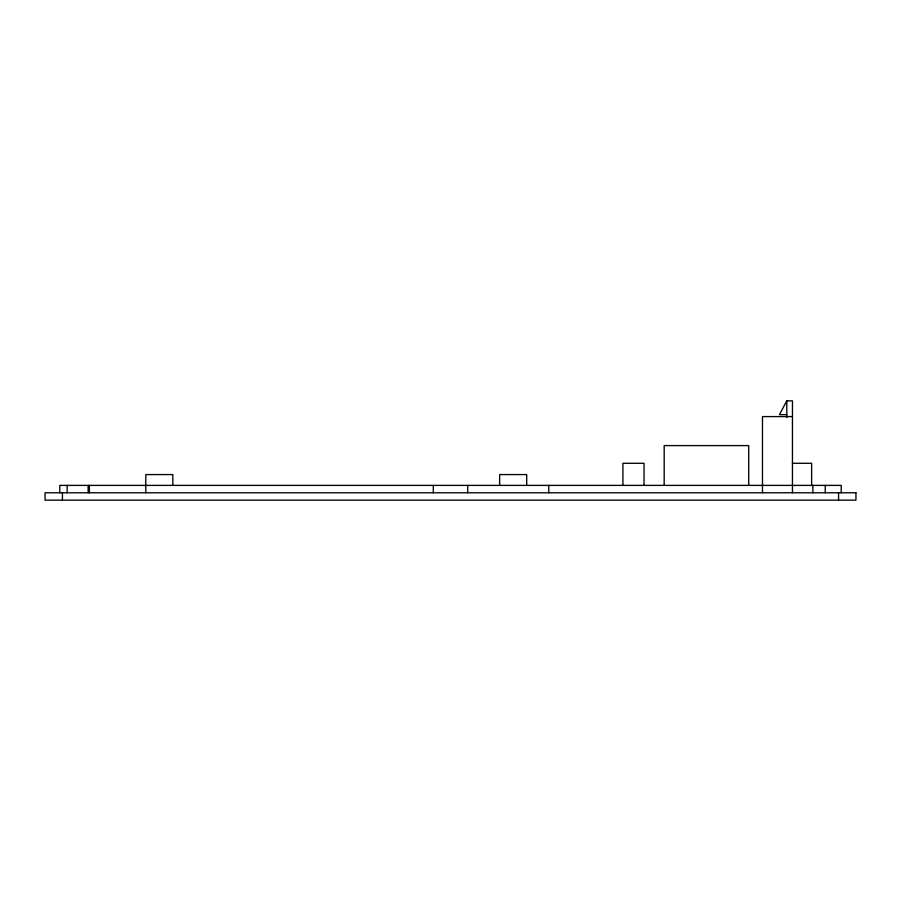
<?xml version="1.0" encoding="UTF-8"?>
<svg xmlns="http://www.w3.org/2000/svg" width="901" height="901" viewBox="0 0 901 901"><rect width="100%" height="100%" fill="white"/><g stroke="black" fill="none" stroke-linecap="round" stroke-linejoin="round"><path stroke-width="1.35" d="M792.452 492.768L792.452 400.866L786.81 400.866L779.433 414.629L786.81 414.629M792.452 416.589L762.483 416.589L762.483 492.768M792.452 463.283L811.621 463.283L811.621 485.391M841.207 492.768L841.207 485.391L59.793 485.391L59.793 492.768M838.572 492.768L838.572 500.134M825.237 485.391L825.237 492.768M812.848 485.391L812.848 492.768M786.81 400.866L786.81 417.4M748.72 485.391L748.72 445.59L664.183 445.59L664.183 485.391M644.035 485.391L644.035 463.283L622.906 463.283L622.906 485.391M548.788 485.391L548.788 492.768M526.68 485.391L526.68 474.579L499.65 474.579L499.65 485.391M467.698 485.391L467.698 492.768M433.302 485.391L433.302 492.768M172.823 485.391L172.823 474.579L145.793 474.579L145.793 492.768M89.379 485.391L89.379 492.768M88.14 485.391L88.14 492.768M67.17 485.391L67.17 492.768M62.428 492.768L62.428 500.134M855.95 492.768L45.05 492.768L45.05 500.134L855.95 500.134L855.95 492.768"/></g></svg>
